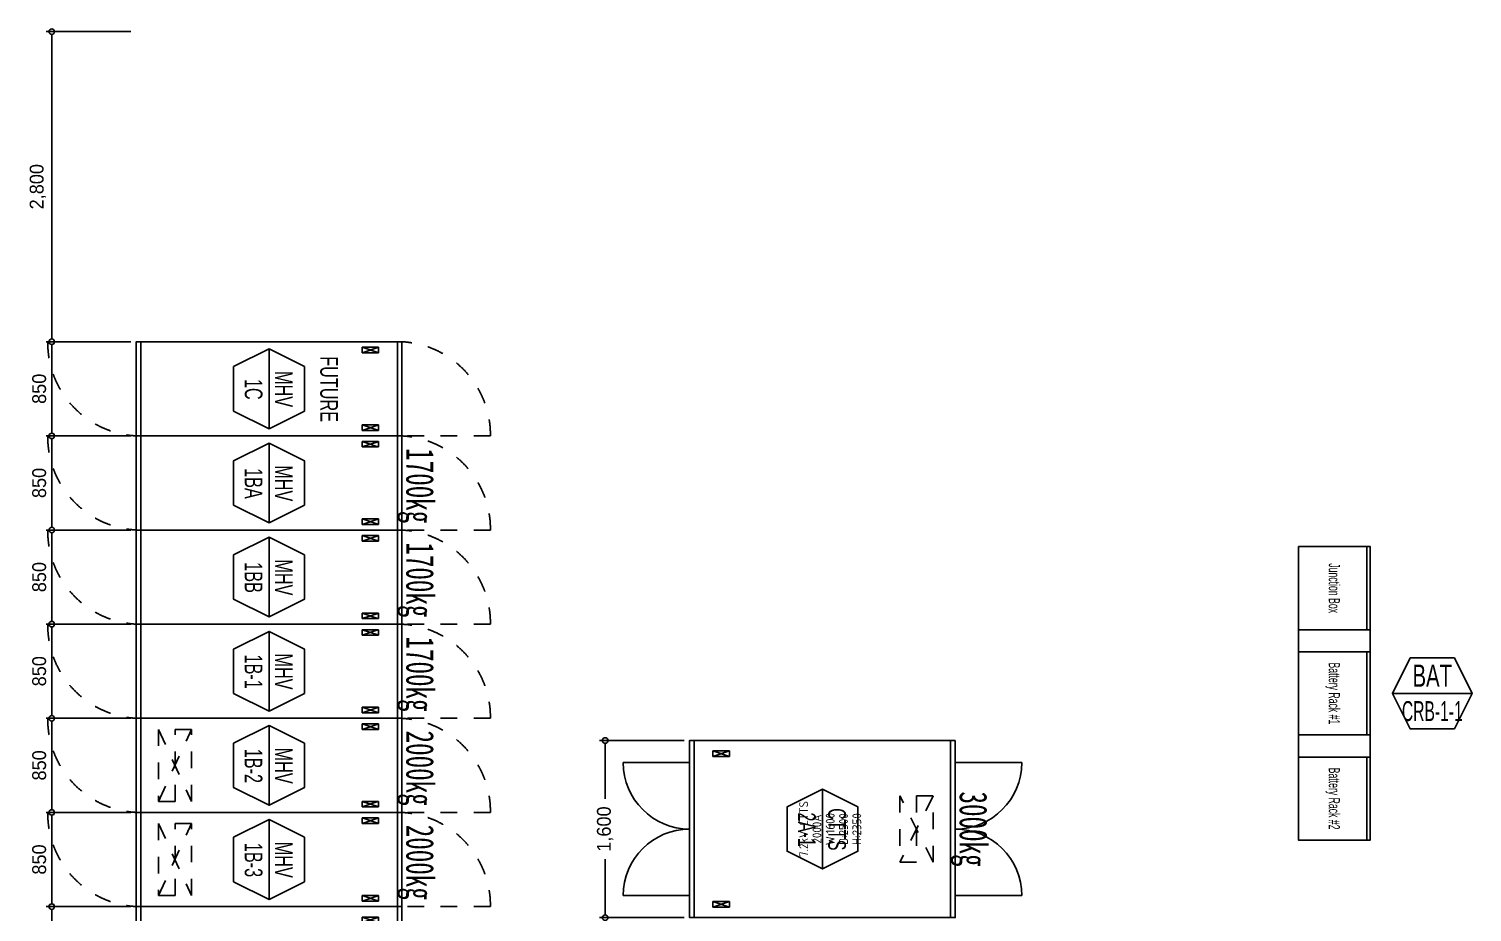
# Model space of a CAD drawing. Header units: millimetres. Extents: x 89978 to 501025, y -351975 to 837171.
# Drawn here: x 146183 to 159224, y -236845 to -228870 of the extents above; entities that cross this region are included whole.
import ezdxf
from ezdxf.enums import TextEntityAlignment as Align

# ---------------------------------------------------------------- set-up
doc = ezdxf.new("R2010")
doc.units = ezdxf.units.MM
doc.header["$LTSCALE"] = 150
doc.linetypes.add('D1', pattern=[3, 1, -1, 1])
doc.layers.get('Defpoints').update_dxf_attribs({"color": 150})
for name, color, linetype in [('------00 Switch Gear', 3, 'Continuous'), ('------00 Switch Gear_Number', 1, 'Continuous'), ('-----36 Dimension', 1, 'Continuous'), ('20251030_전기하중검토', 241, 'Continuous')]:
    doc.layers.add(name, color=color, linetype=linetype)
doc.layers.add('NOPLOT', color=191, linetype='Continuous', plot=False)
doc.styles.add('dd', font='')
doc.styles.add('ELEC', font='')
doc.styles.add('Gtx', font='')
doc.styles.add('WD', font='isocp2.shx', dxfattribs={"height": 75, "bigfont": 'whgtxt.shx'})
doc.styles.get('dd').set_extended_font_data('DotumChe')
doc.styles.get('ELEC').set_extended_font_data('Dotum')
doc.styles.get('Gtx').set_extended_font_data('Dotum')
doc.dimstyles.new('ELEC', dxfattribs={"dimscale": 100, "dimtxt": 2, "dimasz": 1, "dimexe": 2, "dimexo": 1, "dimgap": 1, "dimtad": 1, "dimdec": 0, "dimrnd": 0.25, "dimzin": 9, "dimdsep": 32, "dimlunit": 6, "dimtxsty": 'ELEC', "dimblk": 'Z_DOT', "dimcen": 3, "dimclrd": 7, "dimclre": 7, "dimclrt": 3, "dimadec": 0, "dimazin": 0, "dimtfac": 1, "dimtdec": 0, "dimtix": 1, "dimtmove": 2, "dimatfit": 1, "dimfxl": 1, "dimarcsym": 0})

# ---------------------------------------------------------------- blocks, each defined once
blk = doc.blocks.new('A$C2e8f9a8b')
at = {"color": 0}
blk.add_line((30, 750), (30, 0), dxfattribs=at)
blk.add_lwpolyline([(650, 0), (0, 0), (0, 750), (650, 750)], close=True, dxfattribs=at)
blk = doc.blocks.new('1600X2400')
at = {"layer": '------00 Switch Gear', "linetype": 'Continuous'}
for p, q in [((-2360, 855), (-2360, 1600)), ((-42, 0), (-42, 1600)), ((-2360, 0), (-2360, 855))]:
    blk.add_line(p, q, dxfattribs=at)
at = {"layer": '------00 Switch Gear', "linetype": 'D1'}
for p, q in [((-2040, 1505), (-2190, 1455)), ((-2040, 1455), (-2190, 1505)), ((-2040, 95), (-2190, 145)), ((-2040, 145), (-2190, 95))]:
    blk.add_line(p, q, dxfattribs=at)
at = {"layer": '------00 Switch Gear'}
blk.add_lwpolyline([(0, 1600), (0, 0), (-2400, 0), (-2400, 1600)], close=True, dxfattribs=at)
at = {"layer": '------00 Switch Gear', "linetype": 'D1'}
for points in [[(-2190, 1505), (-2190, 1455), (-2040, 1455), (-2040, 1505)], [(-2190, 95), (-2190, 145), (-2040, 145), (-2040, 95)]]:
    blk.add_lwpolyline(points, close=True, dxfattribs=at)
at = {"layer": 'NOPLOT', "linetype": 'ByBlock'}
for p, q in [((-3000, 1400), (-2400, 1400)), ((600, 1400), (0, 1400)), ((-3000, 200), (-2400, 200)), ((600, 200), (0, 200))]:
    blk.add_line(p, q, dxfattribs=at)
for centre, start, end in [((-2400, 1400), 180, 270), ((0, 1400), 270, 0), ((-2400, 200), 90, 180), ((0, 200), 0, 90)]:
    blk.add_arc(centre, 600, start, end, dxfattribs=at)
blk = doc.blocks.new('_DOTBLANK')
at = {"color": 0, "linetype": 'ByBlock'}
blk.add_line((-0.5, 0), (-1, 0), dxfattribs=at)
blk.add_circle((0, 0), 0.5, dxfattribs=at)
blk = doc.blocks.new('*D828')
at = {"layer": '-----36 Dimension', "color": 0, "lineweight": -2, "transparency": 16777216}
for p, q in [((152104, -235295), (151340, -235295)), ((151390, -235345), (151390, -235823)), ((151390, -236845), (151390, -236367)), ((152104, -236895), (151340, -236895))]:
    blk.add_line(p, q, dxfattribs=at)
at = {"layer": 'Defpoints', "color": 0, "transparency": 16777216}
for p in [(152154, -235295), (151390, -236895), (152154, -236895)]:
    blk.add_point(p, dxfattribs=at)
at = {"layer": '-----36 Dimension', "color": 0, "lineweight": -2, "transparency": 16777216, "xscale": 50, "yscale": 50, "zscale": 50}
for p, rotation in [((151390, -235295), 90), ((151390, -236895), 270)]:
    blk.add_blockref('_DOTBLANK', p, dxfattribs=dict(at, rotation=rotation))
at = {"layer": '-----36 Dimension', "color": 0, "transparency": 16777216, "insert": (151390, -236095), "char_height": 125, "attachment_point": 5, "rotation": 90, "style": 'Gtx'}
blk.add_mtext('1,600', dxfattribs=at)
blk = doc.blocks.new('Z_DOT')
for p, q in [((-2, 0), (2, 0)), ((0, -2), (0, 2))]:
    blk.add_line(p, q)
for radius in [2.5, 1.25]:
    blk.add_circle((0, 0), radius)
blk = doc.blocks.new('850X2400')
at = {"layer": '------00 Switch Gear'}
for p, q in [((-2360, 850), (-2360, 0)), ((-40, 850), (-40, 0))]:
    blk.add_line(p, q, dxfattribs=at)
at = {"layer": '------00 Switch Gear', "linetype": 'D1'}
for p, q in [((-2040, 800), (-2190, 750)), ((-2040, 750), (-2190, 800)), ((-2040, 50), (-2190, 100)), ((-2040, 100), (-2190, 50))]:
    blk.add_line(p, q, dxfattribs=at)
at = {"layer": '------00 Switch Gear'}
blk.add_lwpolyline([(-2400, 850), (-2400, 0), (0, 0), (0, 850)], close=True, dxfattribs=at)
at = {"layer": '------00 Switch Gear', "linetype": 'D1'}
for points in [[(-2190, 800), (-2190, 750), (-2040, 750), (-2040, 800)], [(-2190, 50), (-2190, 100), (-2040, 100), (-2040, 50)]]:
    blk.add_lwpolyline(points, close=True, dxfattribs=at)
at = {"layer": 'NOPLOT', "linetype": 'D1'}
for p, q in [((-3200, 850), (-2400, 850)), ((800, 0), (0, 0))]:
    blk.add_line(p, q, dxfattribs=at)
for centre, start, end in [((-2356, 843), 179.5156, 267.013), ((-44, 7), 359.5156, 87.013)]:
    blk.add_arc(centre, 844, start, end, dxfattribs=at)
blk = doc.blocks.new('*D882')
at = {"layer": '-----36 Dimension', "color": 0, "lineweight": -2, "transparency": 16777216}
for p, q in [((147104, -236795), (146340, -236795)), ((146390, -238345), (146390, -236845)), ((147104, -238395), (146340, -238395))]:
    blk.add_line(p, q, dxfattribs=at)
at = {"layer": 'Defpoints', "color": 0, "transparency": 16777216}
for p in [(146390, -236795), (147154, -236795), (147154, -238395)]:
    blk.add_point(p, dxfattribs=at)
at = {"layer": '-----36 Dimension', "color": 0, "lineweight": -2, "transparency": 16777216, "xscale": 50, "yscale": 50, "zscale": 50}
for p, rotation in [((146390, -236795), 90), ((146390, -238395), 270)]:
    blk.add_blockref('_DOTBLANK', p, dxfattribs=dict(at, rotation=rotation))
at = {"layer": '-----36 Dimension', "color": 0, "transparency": 16777216, "insert": (146265, -237595), "char_height": 125, "attachment_point": 5, "rotation": 90, "style": 'Gtx'}
blk.add_mtext('1,600', dxfattribs=at)
blk = doc.blocks.new('*D883')
at = {"layer": '-----36 Dimension', "color": 0, "lineweight": -2, "transparency": 16777216}
for p, q in [((147104, -235945), (146340, -235945)), ((146390, -236745), (146390, -235995)), ((147104, -236795), (146340, -236795))]:
    blk.add_line(p, q, dxfattribs=at)
at = {"layer": 'Defpoints', "color": 0, "transparency": 16777216}
for p in [(146390, -235945), (147154, -235945), (147154, -236795)]:
    blk.add_point(p, dxfattribs=at)
at = {"layer": '-----36 Dimension', "color": 0, "lineweight": -2, "transparency": 16777216, "xscale": 50, "yscale": 50, "zscale": 50}
for p, rotation in [((146390, -235945), 90), ((146390, -236795), 270)]:
    blk.add_blockref('_DOTBLANK', p, dxfattribs=dict(at, rotation=rotation))
at = {"layer": '-----36 Dimension', "color": 0, "transparency": 16777216, "insert": (146277, -236370), "char_height": 125, "attachment_point": 5, "rotation": 90, "style": 'Gtx'}
blk.add_mtext('850', dxfattribs=at)
blk = doc.blocks.new('*D750')
at = {"layer": '-----36 Dimension', "color": 0, "lineweight": -2, "transparency": 16777216}
for p, q in [((147104, -235095), (146340, -235095)), ((146390, -235895), (146390, -235145)), ((147104, -235945), (146340, -235945))]:
    blk.add_line(p, q, dxfattribs=at)
at = {"layer": 'Defpoints', "color": 0, "transparency": 16777216}
for p in [(146390, -235095), (147154, -235095), (147154, -235945)]:
    blk.add_point(p, dxfattribs=at)
at = {"layer": '-----36 Dimension', "color": 0, "lineweight": -2, "transparency": 16777216, "xscale": 50, "yscale": 50, "zscale": 50}
for p, rotation in [((146390, -235095), 90), ((146390, -235945), 270)]:
    blk.add_blockref('_DOTBLANK', p, dxfattribs=dict(at, rotation=rotation))
at = {"layer": '-----36 Dimension', "color": 0, "transparency": 16777216, "insert": (146277, -235520), "char_height": 125, "attachment_point": 5, "rotation": 90, "style": 'Gtx'}
blk.add_mtext('850', dxfattribs=at)
blk = doc.blocks.new('*D751')
at = {"layer": '-----36 Dimension', "color": 0, "lineweight": -2, "transparency": 16777216}
for p, q in [((147104, -234245), (146340, -234245)), ((146390, -235045), (146390, -234295)), ((147104, -235095), (146340, -235095))]:
    blk.add_line(p, q, dxfattribs=at)
at = {"layer": 'Defpoints', "color": 0, "transparency": 16777216}
for p in [(146390, -234245), (147154, -234245), (147154, -235095)]:
    blk.add_point(p, dxfattribs=at)
at = {"layer": '-----36 Dimension', "color": 0, "lineweight": -2, "transparency": 16777216, "xscale": 50, "yscale": 50, "zscale": 50}
for p, rotation in [((146390, -234245), 90), ((146390, -235095), 270)]:
    blk.add_blockref('_DOTBLANK', p, dxfattribs=dict(at, rotation=rotation))
at = {"layer": '-----36 Dimension', "color": 0, "transparency": 16777216, "insert": (146277, -234670), "char_height": 125, "attachment_point": 5, "rotation": 90, "style": 'Gtx'}
blk.add_mtext('850', dxfattribs=at)
blk = doc.blocks.new('*D884')
at = {"layer": '-----36 Dimension', "color": 0, "lineweight": -2, "transparency": 16777216}
for p, q in [((147104, -233395), (146340, -233395)), ((146390, -234195), (146390, -233445)), ((147104, -234245), (146340, -234245))]:
    blk.add_line(p, q, dxfattribs=at)
at = {"layer": 'Defpoints', "color": 0, "transparency": 16777216}
for p in [(146390, -233395), (147154, -233395), (147154, -234245)]:
    blk.add_point(p, dxfattribs=at)
at = {"layer": '-----36 Dimension', "color": 0, "lineweight": -2, "transparency": 16777216, "xscale": 50, "yscale": 50, "zscale": 50}
for p, rotation in [((146390, -233395), 90), ((146390, -234245), 270)]:
    blk.add_blockref('_DOTBLANK', p, dxfattribs=dict(at, rotation=rotation))
at = {"layer": '-----36 Dimension', "color": 0, "transparency": 16777216, "insert": (146277, -233820), "char_height": 125, "attachment_point": 5, "rotation": 90, "style": 'Gtx'}
blk.add_mtext('850', dxfattribs=at)
blk = doc.blocks.new('*D885')
at = {"layer": '-----36 Dimension', "color": 0, "lineweight": -2, "transparency": 16777216}
for p, q in [((147104, -228895), (146340, -228895)), ((146390, -231645), (146390, -228945)), ((147104, -231695), (146340, -231695))]:
    blk.add_line(p, q, dxfattribs=at)
at = {"layer": 'Defpoints', "color": 0, "transparency": 16777216}
for p in [(146390, -228895), (147154, -228895), (147154, -231695)]:
    blk.add_point(p, dxfattribs=at)
at = {"layer": '-----36 Dimension', "color": 0, "lineweight": -2, "transparency": 16777216, "xscale": 50, "yscale": 50, "zscale": 50}
for p, rotation in [((146390, -228895), 90), ((146390, -231695), 270)]:
    blk.add_blockref('_DOTBLANK', p, dxfattribs=dict(at, rotation=rotation))
at = {"layer": '-----36 Dimension', "color": 0, "transparency": 16777216, "insert": (146265, -230295), "char_height": 125, "attachment_point": 5, "rotation": 90, "style": 'Gtx'}
blk.add_mtext('2,800', dxfattribs=at)
blk = doc.blocks.new('*D1459')
at = {"layer": '-----36 Dimension', "color": 0, "lineweight": -2, "transparency": 16777216}
for p, q in [((147104, -232545), (146340, -232545)), ((146390, -233345), (146390, -232595)), ((147104, -233395), (146340, -233395))]:
    blk.add_line(p, q, dxfattribs=at)
at = {"layer": 'Defpoints', "color": 0, "transparency": 16777216}
for p in [(146390, -232545), (147154, -232545), (147154, -233395)]:
    blk.add_point(p, dxfattribs=at)
at = {"layer": '-----36 Dimension', "color": 0, "lineweight": -2, "transparency": 16777216, "xscale": 50, "yscale": 50, "zscale": 50}
for p, rotation in [((146390, -232545), 90), ((146390, -233395), 270)]:
    blk.add_blockref('_DOTBLANK', p, dxfattribs=dict(at, rotation=rotation))
at = {"layer": '-----36 Dimension', "color": 0, "transparency": 16777216, "insert": (146277, -232970), "char_height": 125, "attachment_point": 5, "rotation": 90, "style": 'Gtx'}
blk.add_mtext('850', dxfattribs=at)
blk = doc.blocks.new('*D3042')
at = {"layer": '-----36 Dimension', "color": 0, "lineweight": -2, "transparency": 16777216}
for p, q in [((147104, -231695), (146340, -231695)), ((146390, -232495), (146390, -231745)), ((147104, -232545), (146340, -232545))]:
    blk.add_line(p, q, dxfattribs=at)
at = {"layer": 'Defpoints', "color": 0, "transparency": 16777216}
for p in [(146390, -231695), (147154, -231695), (147154, -232545)]:
    blk.add_point(p, dxfattribs=at)
at = {"layer": '-----36 Dimension', "color": 0, "lineweight": -2, "transparency": 16777216, "xscale": 50, "yscale": 50, "zscale": 50}
for p, rotation in [((146390, -231695), 90), ((146390, -232545), 270)]:
    blk.add_blockref('_DOTBLANK', p, dxfattribs=dict(at, rotation=rotation))
at = {"layer": '-----36 Dimension', "color": 0, "transparency": 16777216, "insert": (146277, -232120), "char_height": 125, "attachment_point": 5, "rotation": 90, "style": 'Gtx'}
blk.add_mtext('850', dxfattribs=at)

msp = doc.modelspace()

# ---------------------------------------------------------------- linework, layer by layer
at = {"layer": '------00 Switch Gear'}
msp.add_lwpolyline([(157653.6, -233545), (158303.6, -233545), (158303.6, -236195), (157653.6, -236195)], close=True, dxfattribs=at)
at = {"layer": '------00 Switch Gear_Number', "color": 1, "lineweight": -2}
for points in [[(148353.6, -232610), (148353.6, -233330), (148033.6, -233170.3), (148033.6, -232769.6), (148353.6, -232610), (148673.6, -232769.6), (148673.6, -233170.3), (148353.6, -233330)], [(148353.6, -233460), (148353.6, -234180), (148033.6, -234020.3), (148033.6, -233619.6), (148353.6, -233460), (148673.6, -233619.6), (148673.6, -234020.3), (148353.6, -234180)], [(148353.6, -234310), (148353.6, -235030), (148033.6, -234870.3), (148033.6, -234469.6), (148353.6, -234310), (148673.6, -234469.6), (148673.6, -234870.3), (148353.6, -235030)], [(148353.6, -235160), (148353.6, -235880), (148033.6, -235720.3), (148033.6, -235319.6), (148353.6, -235160), (148673.6, -235319.6), (148673.6, -235720.3), (148353.6, -235880)], [(153353.6, -235735), (153353.6, -236455), (153033.6, -236295.3), (153033.6, -235894.6), (153353.6, -235735), (153673.6, -235894.6), (153673.6, -236295.3), (153353.6, -236455)], [(148353.6, -236010), (148353.6, -236730), (148033.6, -236570.3), (148033.6, -236169.6), (148353.6, -236010), (148673.6, -236169.6), (148673.6, -236570.3), (148353.6, -236730)]]:
    msp.add_lwpolyline(points, dxfattribs=at)
at = {"layer": '------00 Switch Gear_Number'}
msp.add_lwpolyline([(159223.6, -234870), (158503.6, -234870), (158663.2, -234550), (159063.9, -234550), (159223.6, -234870), (159063.9, -235190), (158663.2, -235190), (158503.6, -234870)], dxfattribs=at)
at = {"linetype": 'D1'}
for p, q in [((146353.6, -231695), (147153.6, -231695)), ((149193.6, -231745), (149343.6, -231795)), ((149193.6, -231795), (149343.6, -231745)), ((149193.6, -232495), (149343.6, -232445)), ((149193.6, -232445), (149343.6, -232495)), ((150353.6, -232545), (149553.6, -232545))]:
    msp.add_line(p, q, dxfattribs=at)
for p, q in [((147193.6, -232545), (147193.6, -231695)), ((149513.6, -232545), (149513.6, -231695))]:
    msp.add_line(p, q)
msp.add_lwpolyline([(149553.6, -232545), (149553.6, -231695), (147153.6, -231695), (147153.6, -232545)], close=True)
at = {"lineweight": -2}
msp.add_lwpolyline([(148353.6, -231760), (148353.6, -232480), (148033.6, -232320.3), (148033.6, -231919.6), (148353.6, -231760), (148673.6, -231919.6), (148673.6, -232320.3), (148353.6, -232480)], dxfattribs=at)
at = {"linetype": 'D1'}
for points in [[(149343.6, -231745), (149343.6, -231795), (149193.6, -231795), (149193.6, -231745)], [(149343.6, -232495), (149343.6, -232445), (149193.6, -232445), (149193.6, -232495)]]:
    msp.add_lwpolyline(points, close=True, dxfattribs=at)
for centre, start, end in [((147197.6, -231702.1), 179.51561, 267.01298), ((149509.6, -232537.8), 359.51561, 87.01298)]:
    msp.add_arc(centre, 844, start, end, dxfattribs=at)
at = {"layer": 'NOPLOT', "linetype": 'D1'}
for p, q in [((147353.6, -235845), (147653.6, -235195)), ((147353.6, -235195), (147653.6, -235845)), ((147503.6, -235845), (147503.6, -235195)), ((154353.6, -235795), (154053.6, -236395)), ((154353.6, -236395), (154053.6, -235795)), ((154203.6, -235795), (154203.6, -236395)), ((147353.6, -236695), (147653.6, -236045)), ((147353.6, -236045), (147653.6, -236695)), ((147503.6, -236695), (147503.6, -236045))]:
    msp.add_line(p, q, dxfattribs=at)
for points in [[(147653.6, -235845), (147653.6, -235195), (147353.6, -235195), (147353.6, -235845)], [(154053.6, -235795), (154053.6, -236395), (154353.6, -236395), (154353.6, -235795)], [(147653.6, -236695), (147653.6, -236045), (147353.6, -236045), (147353.6, -236695)]]:
    msp.add_lwpolyline(points, close=True, dxfattribs=at)

# ---------------------------------------------------------------- block references
at = {"layer": '------00 Switch Gear', "rotation": 180}
for name, p in [('850X2400', (147153.6, -232545)), ('850X2400', (147153.6, -233395)), ('A$C2e8f9a8b', (158303.6, -233545)), ('850X2400', (147153.6, -234245)), ('A$C2e8f9a8b', (158303.6, -234495)), ('850X2400', (147153.6, -235095)), ('A$C2e8f9a8b', (158303.6, -235445)), ('850X2400', (147153.6, -235945)), ('1600X2400', (147153.6, -236795))]:
    msp.add_blockref(name, p, dxfattribs=at)
at = {"layer": '------00 Switch Gear'}
msp.add_blockref('1600X2400', (154553.6, -236895), dxfattribs=at)

# ---------------------------------------------------------------- texts
at = {"layer": '------00 Switch Gear', "style": 'ELEC', "width": 0.6}
for s, p in [('Junction Box', (157978.6, -233920)), ('Battery Rack #1', (157978.6, -234870)), ('Battery Rack #2', (157978.6, -235820))]:
    msp.add_text(s, height=100, rotation=270, dxfattribs=at).set_placement(p, align=Align.MIDDLE_CENTER)
at = {"layer": '------00 Switch Gear_Number', "color": 7, "lineweight": -2, "style": 'ELEC', "width": 0.7}
for s, p in [('1BA', (148213.9, -232974.4)), ('MHV', (148485.6, -232972.5)), ('MHV', (148485.6, -233822.5)), ('1BB', (148213.9, -233824.4)), ('1B-1', (148213.9, -234674.4)), ('MHV', (148485.6, -234672.5)), ('MHV', (148485.6, -235522.5)), ('1B-2', (148213.9, -235524.4)), ('2A-1', (153213.9, -236099.4)), ('CTTS', (153485.6, -236097.5)), ('1B-3', (148213.9, -236374.4)), ('MHV', (148485.6, -236372.5))]:
    msp.add_text(s, height=160, rotation=270, dxfattribs=at).set_placement(p, align=Align.MIDDLE)
at = {"layer": '------00 Switch Gear_Number', "color": 0, "style": 'ELEC'}
for s, height, width, p in [('BAT', 200, 0.7, (158863.6, -234710)), ('CRB-1-1', 180, 0.6, (158863.6, -235030))]:
    msp.add_text(s, height=height, dxfattribs=dict(at, width=width)).set_placement(p, align=Align.MIDDLE_CENTER)
at = {"lineweight": -2, "style": 'ELEC', "width": 0.7}
for s, p in [('FUTURE', (148894.7, -232122.5)), ('MHV', (148485.6, -232122.5)), ('1C', (148213.9, -232124.4))]:
    msp.add_text(s, height=160, rotation=270, dxfattribs=at).set_placement(p, align=Align.MIDDLE)
at = {"layer": '20251030_전기하중검토', "style": 'dd', "width": 0.7}
for s, p in [('1700kg', (149683, -232995)), ('1700kg', (149683, -233845)), ('1700kg', (149683, -234695)), ('2000kg', (149683, -235545)), ('3000kg', (154683, -236095)), ('2000kg', (149683, -236395))]:
    msp.add_text(s, height=250, rotation=270, dxfattribs=at).set_placement(p, align=Align.MIDDLE)
at = {"layer": 'NOPLOT', "linetype": 'D1', "style": 'WD'}
for s, p in [('7.2kV CTTS', (153183.6, -236095)), ('2000A', (153303.6, -236095)), ('W:1600', (153423.6, -236095)), ('D:2500', (153543.6, -236095)), ('H:2350', (153663.6, -236095))]:
    msp.add_text(s, height=80, rotation=90, dxfattribs=at).set_placement(p, align=Align.MIDDLE)

# ---------------------------------------------------------------- dimensions: what is measured, and where the dimension line sits
at = {"layer": '-----36 Dimension'}
for base, p1, p2, picture, middle in [((146389.8, -228895), (147153.6, -231695), (147153.6, -228895), '*D885', (146265.2, -230295)), ((146389.8, -231695), (147153.6, -232545), (147153.6, -231695), '*D3042', (146277.2, -232120)), ((146389.8, -232545), (147153.6, -233395), (147153.6, -232545), '*D1459', (146277.2, -232970)), ((146389.8, -233395), (147153.6, -234245), (147153.6, -233395), '*D884', (146277.2, -233820)), ((146389.8, -234245), (147153.6, -235095), (147153.6, -234245), '*D751', (146277.2, -234670)), ((146389.8, -235095), (147153.6, -235945), (147153.6, -235095), '*D750', (146277.2, -235520)), ((146389.8, -235945), (147153.6, -236795), (147153.6, -235945), '*D883', (146277.2, -236370)), ((146389.8, -236795), (147153.6, -238395), (147153.6, -236795), '*D882', (146265.2, -237595))]:
    dim = msp.add_linear_dim(base=base, p1=p1, p2=p2, angle=90, dimstyle='ELEC', override={"dimscale": 50, "dimtxt": 2.5, "dimexe": 1, "dimtad": 2, "dimtxsty": 'Gtx', "dimblk1": 'DOTBLANK', "dimblk2": 'DOTBLANK', "dimsah": 1, "dimclrd": 0, "dimclre": 0, "dimclrt": 0}, dxfattribs=at)
    dim.commit()
    dim.dimension.update_dxf_attribs({"geometry": picture, "text_midpoint": middle})
dim = msp.add_linear_dim(base=(151389.8, -236895), p1=(152153.6, -235295), p2=(152153.6, -236895), angle=90, dimstyle='ELEC', override={"dimscale": 50, "dimtxt": 2.5, "dimexe": 1, "dimtad": 2, "dimtxsty": 'Gtx', "dimblk1": 'DOTBLANK', "dimblk2": 'DOTBLANK', "dimsah": 1, "dimclrd": 0, "dimclre": 0, "dimclrt": 0}, dxfattribs=at)
dim.commit()
dim.dimension.update_dxf_attribs({"geometry": '*D828', "text_midpoint": (151389.8, -236095), "dimtype": 160})

doc.saveas('drawing.dxf')
